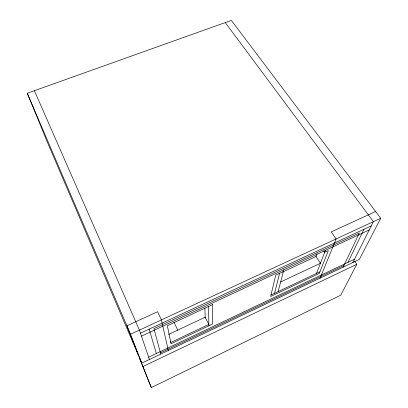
<?xml version="1.0" encoding="UTF-8"?>
<svg xmlns="http://www.w3.org/2000/svg" width="408" height="408" viewBox="0 0 408 408"><rect width="100%" height="100%" fill="white"/><g stroke="black" fill="none" stroke-linecap="round" stroke-linejoin="round"><path stroke-width="0.61" d="M274.564 293.281L279.562 273.35M278.118 291.598L283.866 269.749M315.95 256.668L317.031 253.689M316.516 273.391L325.446 250.364M320.107 278.139L336.105 238.94L331.24 231.892L375.605 211.497M343.138 267.163L359.392 232.973L153.908 328.639L160.793 354.083M347.968 262.359L364.012 229.24M352.874 262.522L373.397 221.656L225.252 22.578M354.695 261.217L356.816 264.267L340.762 295.173L151.312 387.6L139.939 359.122L151.312 387.6M380.715 218.265L359.32 259.447L141.785 363.14L47.532 142.586L27.285 93.248L231.356 20.4L380.715 218.265L130.519 334.239L141.785 363.14M143.081 366.476L356.816 264.267M148.624 357.168L354.521 259.238M160.471 352.895L343.903 265.552M271.004 294.969L319.949 271.769M168.468 334.463L205.158 317.205L208.835 324.436L170.784 342.47L170.253 341.323M280.653 281.964L320.459 263.231L316.016 256.474L282.734 272.014M141.469 336.136L369.23 229.949M283.387 271.565L275.721 275.14L270.642 296.489L319.301 273.396L328.394 250.553L324.707 252.272L323.712 250.787M140.459 333.168L371.285 225.859M173.941 322.101L177.766 330.143M34.384 90.714L139.419 330.113L149.42 359.504M27.285 93.248L130.519 334.239M138.593 355.674L126.913 325.814L157.585 311.717L161.395 319.923L168.315 350.492M149.165 329.118L156.315 353.512M204.882 308.086L205.183 318.143M208.585 306.485L208.855 325.808M212.634 304.592L212.578 324.044L171.044 343.75L167.351 325.737L212.634 304.592"/></g></svg>
